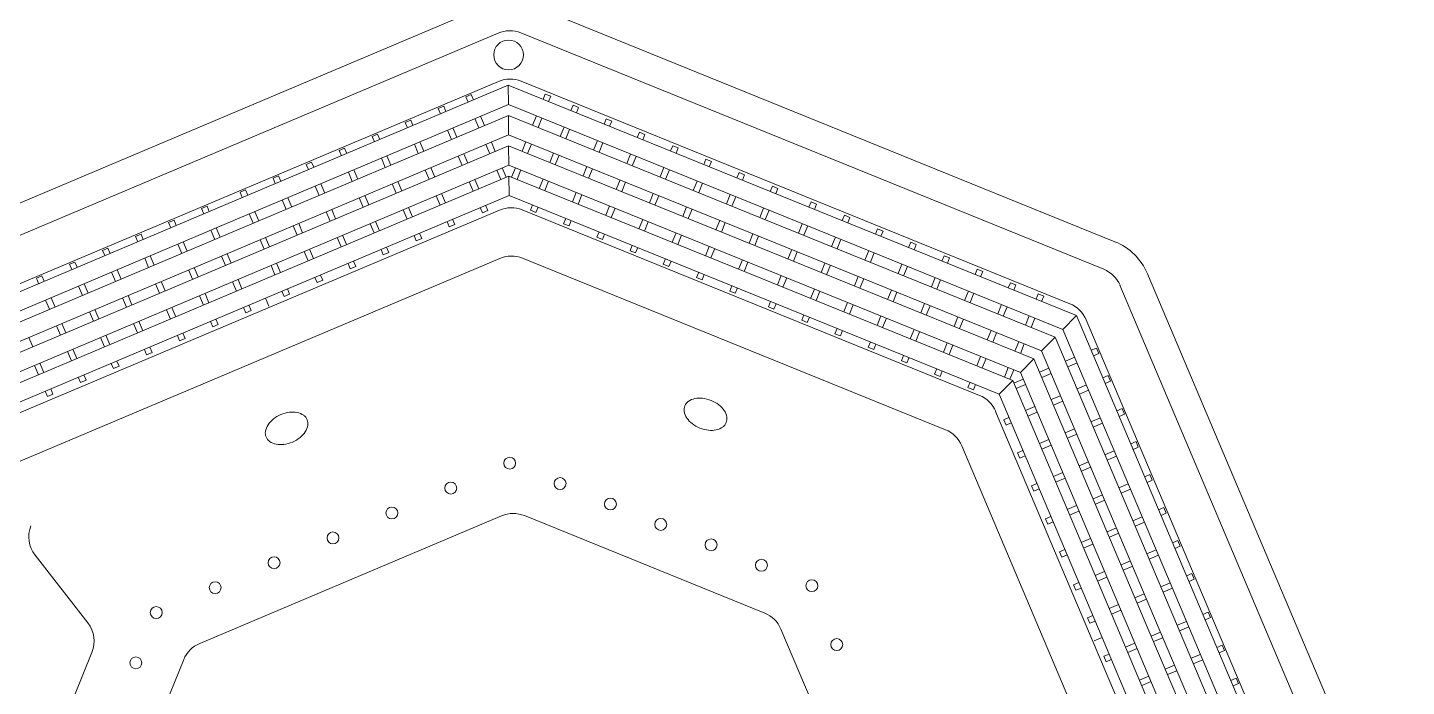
# Model space of a CAD drawing. Header units: millimetres. Extents: x 111 to 1506, y 14 to 566.
# Drawn here: x 268.132 to 270.449, y 104.583 to 105.691 of the extents above; entities that cross this region are included whole.
import ezdxf

# ---------------------------------------------------------------- set-up
doc = ezdxf.new("R2010")
doc.units = ezdxf.units.MM
doc.layers.add('PLUMA 0.05', color=240, linetype='Continuous', lineweight=5)

# ---------------------------------------------------------------- blocks, each defined once
blk = doc.blocks.new('ala')
at = {"layer": 'PLUMA 0.05', "color": 25}
for p, q in [((1561.8511, 61.8007), (1561.0222, 60.9717)), ((1561.8822, 61.7257), (1561.0972, 60.9407)), ((1561.8997, 61.7259), (1561.4613, 61.2875)), ((1561.9121, 61.6959), (1561.4825, 61.2663)), ((1561.9192, 61.6788), (1561.4946, 61.2542)), ((1561.9316, 61.6488), (1561.5158, 61.233)), ((1561.9387, 61.6318), (1561.5279, 61.221)), ((1561.9511, 61.6018), (1561.5491, 61.1997)), ((1561.9582, 61.5847), (1561.5612, 61.1877)), ((1561.9706, 61.5547), (1561.5824, 61.1665)), ((1561.965, 61.5257), (1561.2972, 60.8578)), ((1561.9961, 61.4507), (1561.3722, 60.8268)), ((1561.561, 61.4009), (1561.5681, 61.4079)), ((1561.5679, 61.394), (1561.561, 61.4009)), ((1561.5681, 61.4079), (1561.5749, 61.4011)), ((1561.5184, 61.3583), (1561.5255, 61.3653)), ((1561.5255, 61.3653), (1561.5323, 61.3585)), ((1561.5252, 61.3514), (1561.5184, 61.3583)), ((1561.4758, 61.3156), (1561.4829, 61.3227)), ((1561.4826, 61.3088), (1561.4758, 61.3156)), ((1561.4829, 61.3227), (1561.4897, 61.3159)), ((1561.5585, 61.3182), (1561.5465, 61.3302)), ((1561.5535, 61.3373), (1561.5656, 61.3252)), ((1561.5109, 61.2947), (1561.523, 61.2826)), ((1561.5918, 61.2849), (1561.5797, 61.2969)), ((1561.5868, 61.304), (1561.5989, 61.2919)), ((1561.0969, 60.9231), (1561.4613, 61.2875)), ((1561.4332, 61.273), (1561.4261, 61.266)), ((1561.44, 61.2662), (1561.4332, 61.273)), ((1561.5159, 61.2755), (1561.5039, 61.2876)), ((1561.6201, 61.2707), (1561.6321, 61.2587)), ((1561.127, 60.9107), (1561.4825, 61.2663)), ((1561.144, 60.9036), (1561.4946, 61.2542)), ((1561.4261, 61.266), (1561.433, 61.2591)), ((1561.5492, 61.2423), (1561.5371, 61.2543)), ((1561.5442, 61.2614), (1561.5563, 61.2493)), ((1561.6251, 61.2516), (1561.613, 61.2637)), ((1561.174, 60.8912), (1561.5158, 61.233)), ((1561.3906, 61.2304), (1561.3835, 61.2233)), ((1561.3835, 61.2233), (1561.3903, 61.2165)), ((1561.3974, 61.2236), (1561.3906, 61.2304)), ((1561.4542, 61.2379), (1561.4662, 61.2259)), ((1561.4733, 61.2329), (1561.4612, 61.245)), ((1561.5775, 61.2281), (1561.5895, 61.2161)), ((1561.1911, 60.8841), (1561.5279, 61.221)), ((1561.2211, 60.8717), (1561.5491, 61.1997)), ((1561.4307, 61.1903), (1561.4186, 61.2024)), ((1561.4874, 61.2046), (1561.4995, 61.1926)), ((1561.5066, 61.1997), (1561.4945, 61.2117)), ((1561.5825, 61.209), (1561.5704, 61.2211)), ((1561.2381, 60.8647), (1561.5612, 61.1877)), ((1561.348, 61.1878), (1561.3409, 61.1807)), ((1561.3409, 61.1807), (1561.3477, 61.1739)), ((1561.3548, 61.181), (1561.348, 61.1878)), ((1561.4116, 61.1953), (1561.4236, 61.1833)), ((1561.5399, 61.1664), (1561.5278, 61.1784)), ((1561.6105, 61.181), (1561.6037, 61.1878)), ((1561.6105, 61.181), (1561.6176, 61.188)), ((1561.6108, 61.1948), (1561.6176, 61.188)), ((1561.2681, 60.8522), (1561.5824, 61.1665)), ((1561.3881, 61.1477), (1561.376, 61.1598)), ((1561.4448, 61.162), (1561.4569, 61.15)), ((1561.464, 61.157), (1561.4519, 61.1691)), ((1561.5207, 61.1714), (1561.5328, 61.1593)), ((1561.5824, 61.1665), (1561.5926, 61.1563)), ((1561.3054, 61.1452), (1561.2983, 61.1381)), ((1561.2983, 61.1381), (1561.3051, 61.1313)), ((1561.3122, 61.1384), (1561.3054, 61.1452)), ((1561.369, 61.1527), (1561.381, 61.1406)), ((1561.4972, 61.1238), (1561.4852, 61.1358)), ((1561.554, 61.1381), (1561.5608, 61.1313)), ((1561.5679, 61.1383), (1561.5608, 61.1313)), ((1561.5679, 61.1383), (1561.5611, 61.1452)), ((1561.3263, 61.1101), (1561.3384, 61.098)), ((1561.3455, 61.1051), (1561.3334, 61.1172)), ((1561.4022, 61.1194), (1561.4143, 61.1074)), ((1561.4214, 61.1144), (1561.4093, 61.1265)), ((1561.4781, 61.1288), (1561.4902, 61.1167)), ((1561.2628, 61.1026), (1561.2557, 61.0955)), ((1561.2557, 61.0955), (1561.2625, 61.0887)), ((1561.2696, 61.0958), (1561.2628, 61.1026)), ((1561.3787, 61.0718), (1561.3667, 61.0839)), ((1561.4355, 61.0861), (1561.4476, 61.0741)), ((1561.4546, 61.0812), (1561.4426, 61.0932)), ((1561.5114, 61.0955), (1561.5182, 61.0887)), ((1561.5253, 61.0957), (1561.5182, 61.0887)), ((1561.5253, 61.0957), (1561.5185, 61.1026)), ((1561.2837, 61.0675), (1561.2958, 61.0554)), ((1561.3029, 61.0625), (1561.2908, 61.0745)), ((1561.3596, 61.0768), (1561.3717, 61.0648)), ((1561.2201, 61.06), (1561.2131, 61.0529)), ((1561.2131, 61.0529), (1561.2199, 61.0461)), ((1561.227, 61.0532), (1561.2201, 61.06)), ((1561.3361, 61.0292), (1561.3241, 61.0413)), ((1561.3929, 61.0435), (1561.405, 61.0315)), ((1561.412, 61.0385), (1561.4, 61.0506)), ((1561.4688, 61.0529), (1561.4756, 61.046)), ((1561.4827, 61.0531), (1561.4756, 61.046)), ((1561.4827, 61.0531), (1561.4758, 61.0599)), ((1562.1618, 61.0507), (1561.7722, 60.6611)), ((1561.1775, 61.0174), (1561.1705, 61.0103)), ((1561.1844, 61.0105), (1561.1775, 61.0174)), ((1561.2411, 61.0249), (1561.2532, 61.0128)), ((1561.2602, 61.0199), (1561.2482, 61.0319)), ((1561.317, 61.0342), (1561.3291, 61.0221)), ((1561.4401, 61.0105), (1561.4332, 61.0173)), ((1561.1705, 61.0103), (1561.1773, 61.0035)), ((1561.2744, 60.9916), (1561.2865, 60.9795)), ((1561.2935, 60.9866), (1561.2815, 60.9987)), ((1561.3503, 61.0009), (1561.3623, 60.9889)), ((1561.3694, 60.9959), (1561.3574, 61.008)), ((1561.4262, 61.0103), (1561.433, 61.0034)), ((1561.4401, 61.0105), (1561.433, 61.0034)), ((1561.142, 60.9818), (1561.1349, 60.9748)), ((1561.1349, 60.9748), (1561.1417, 60.9679)), ((1561.1488, 60.975), (1561.142, 60.9818)), ((1561.1985, 60.9823), (1561.2106, 60.9702)), ((1561.2176, 60.9773), (1561.2056, 60.9893)), ((1561.3974, 60.9679), (1561.3904, 60.9608)), ((1561.3974, 60.9679), (1561.3906, 60.9747)), ((1561.163, 60.9467), (1561.175, 60.9347)), ((1561.1821, 60.9417), (1561.17, 60.9538)), ((1561.2318, 60.949), (1561.2438, 60.9369)), ((1561.2509, 60.944), (1561.2389, 60.956)), ((1561.3077, 60.9583), (1561.3197, 60.9463)), ((1561.3268, 60.9533), (1561.3147, 60.9654)), ((1561.3836, 60.9676), (1561.3904, 60.9608)), ((1561.0075, 60.9364), (1561.0075, 59.8792)), ((1561.127, 60.9107), (1561.0969, 60.9231)), ((1561.0969, 60.9231), (1561.0969, 60.4078)), ((1561.2842, 60.9107), (1561.2721, 60.9228)), ((1561.3409, 60.925), (1561.3478, 60.9182)), ((1561.3548, 60.9253), (1561.3478, 60.9182)), ((1561.3548, 60.9253), (1561.348, 60.9321)), ((1561.0825, 60.9053), (1561.0825, 59.9103)), ((1561.127, 60.9107), (1561.127, 60.4078)), ((1561.174, 60.8912), (1561.144, 60.9036)), ((1561.144, 60.9036), (1561.144, 60.4078)), ((1561.1962, 60.9134), (1561.2083, 60.9014)), ((1561.2154, 60.9084), (1561.2033, 60.9205)), ((1561.2651, 60.9157), (1561.2771, 60.9036)), ((1561.174, 60.8912), (1561.174, 60.4078)), ((1561.2211, 60.8717), (1561.1911, 60.8841)), ((1561.1911, 60.8841), (1561.1911, 60.4078)), ((1561.2295, 60.8802), (1561.2416, 60.8681)), ((1561.2486, 60.8752), (1561.2366, 60.8872)), ((1561.2983, 60.8824), (1561.3052, 60.8756)), ((1561.3122, 60.8827), (1561.3052, 60.8756)), ((1561.3122, 60.8827), (1561.3054, 60.8895)), ((1561.0873, 60.8498), (1561.0873, 60.8598)), ((1561.0873, 60.8598), (1561.0969, 60.8598)), ((1561.127, 60.8598), (1561.144, 60.8598)), ((1561.174, 60.8598), (1561.1911, 60.8598)), ((1561.2211, 60.8717), (1561.2211, 60.4078)), ((1561.2211, 60.8598), (1561.2381, 60.8598)), ((1561.2681, 60.8522), (1561.2381, 60.8647)), ((1561.2381, 60.8647), (1561.2381, 60.4078)), ((1561.2681, 60.8522), (1561.2681, 60.4078)), ((1561.0969, 60.8498), (1561.0873, 60.8498)), ((1561.144, 60.8498), (1561.127, 60.8498)), ((1561.1911, 60.8498), (1561.174, 60.8498)), ((1561.2381, 60.8498), (1561.2211, 60.8498)), ((1561.0873, 60.7995), (1561.0873, 60.8095)), ((1561.0873, 60.8095), (1561.0969, 60.8095)), ((1561.127, 60.8095), (1561.144, 60.8095)), ((1561.174, 60.8095), (1561.1911, 60.8095)), ((1561.2211, 60.8095), (1561.2381, 60.8095)), ((1561.2681, 60.8095), (1561.2778, 60.8095)), ((1561.2778, 60.7995), (1561.2778, 60.8095)), ((1561.2825, 60.8225), (1561.2825, 59.9931)), ((1561.0969, 60.7995), (1561.0873, 60.7995)), ((1561.144, 60.7995), (1561.127, 60.7995)), ((1561.1911, 60.7995), (1561.174, 60.7995)), ((1561.2381, 60.7995), (1561.2211, 60.7995)), ((1561.2778, 60.7995), (1561.2681, 60.7995)), ((1561.3575, 60.7914), (1561.3575, 60.0242)), ((1561.0873, 60.7392), (1561.0873, 60.7492)), ((1561.0873, 60.7492), (1561.0969, 60.7492)), ((1561.0969, 60.7392), (1561.0873, 60.7392)), ((1561.127, 60.7492), (1561.144, 60.7492)), ((1561.144, 60.7392), (1561.127, 60.7392)), ((1561.174, 60.7492), (1561.1911, 60.7492)), ((1561.1911, 60.7392), (1561.174, 60.7392)), ((1561.2211, 60.7492), (1561.2381, 60.7492)), ((1561.2381, 60.7392), (1561.2211, 60.7392)), ((1561.2681, 60.7492), (1561.2778, 60.7492)), ((1561.2778, 60.7392), (1561.2681, 60.7392)), ((1561.2778, 60.7392), (1561.2778, 60.7492)), ((1561.0873, 60.679), (1561.0873, 60.689)), ((1561.0873, 60.689), (1561.0969, 60.689)), ((1561.0969, 60.679), (1561.0873, 60.679)), ((1561.127, 60.689), (1561.144, 60.689)), ((1561.144, 60.679), (1561.127, 60.679)), ((1561.174, 60.689), (1561.1911, 60.689)), ((1561.1911, 60.679), (1561.174, 60.679)), ((1561.2211, 60.689), (1561.2381, 60.689)), ((1561.2381, 60.679), (1561.2211, 60.679)), ((1561.2681, 60.689), (1561.2778, 60.689)), ((1561.2778, 60.679), (1561.2681, 60.679)), ((1561.2778, 60.679), (1561.2778, 60.689)), ((1561.0873, 60.6187), (1561.0873, 60.6287)), ((1561.0873, 60.6287), (1561.0969, 60.6287)), ((1561.127, 60.6287), (1561.144, 60.6287)), ((1561.174, 60.6287), (1561.1911, 60.6287)), ((1561.2211, 60.6287), (1561.2381, 60.6287)), ((1561.2681, 60.6287), (1561.2778, 60.6287)), ((1561.2778, 60.6187), (1561.2778, 60.6287)), ((1561.7575, 60.6257), (1561.7575, 60.1899)), ((1561.0969, 60.6187), (1561.0873, 60.6187)), ((1561.144, 60.6187), (1561.127, 60.6187)), ((1561.1911, 60.6187), (1561.174, 60.6187)), ((1561.2381, 60.6187), (1561.2211, 60.6187)), ((1561.2778, 60.6187), (1561.2681, 60.6187)), ((1561.0873, 60.5585), (1561.0873, 60.5685)), ((1561.0873, 60.5685), (1561.0969, 60.5685)), ((1561.0969, 60.5585), (1561.0873, 60.5585)), ((1561.127, 60.5685), (1561.144, 60.5685)), ((1561.144, 60.5585), (1561.127, 60.5585)), ((1561.174, 60.5685), (1561.1911, 60.5685)), ((1561.1911, 60.5585), (1561.174, 60.5585)), ((1561.2211, 60.5685), (1561.2381, 60.5685)), ((1561.2381, 60.5585), (1561.2211, 60.5585)), ((1561.2681, 60.5685), (1561.2778, 60.5685)), ((1561.2778, 60.5585), (1561.2681, 60.5585)), ((1561.2778, 60.5585), (1561.2778, 60.5685)), ((1561.0873, 60.4982), (1561.0873, 60.5082)), ((1561.0873, 60.5082), (1561.0969, 60.5082)), ((1561.127, 60.5082), (1561.144, 60.5082)), ((1561.174, 60.5082), (1561.1911, 60.5082)), ((1561.2211, 60.5082), (1561.2381, 60.5082)), ((1561.2681, 60.5082), (1561.2778, 60.5082)), ((1561.2778, 60.4982), (1561.2778, 60.5082)), ((1561.0969, 60.4982), (1561.0873, 60.4982)), ((1561.144, 60.4982), (1561.127, 60.4982)), ((1561.1911, 60.4982), (1561.174, 60.4982)), ((1561.2381, 60.4982), (1561.2211, 60.4982)), ((1561.2778, 60.4982), (1561.2681, 60.4982)), ((1561.0873, 60.4379), (1561.0873, 60.4479)), ((1561.0873, 60.4479), (1561.0969, 60.4479)), ((1561.0969, 60.4379), (1561.0873, 60.4379)), ((1561.127, 60.4479), (1561.144, 60.4479)), ((1561.144, 60.4379), (1561.127, 60.4379)), ((1561.174, 60.4479), (1561.1911, 60.4479)), ((1561.1911, 60.4379), (1561.174, 60.4379)), ((1561.2211, 60.4479), (1561.2381, 60.4479)), ((1561.2381, 60.4379), (1561.2211, 60.4379)), ((1561.2681, 60.4479), (1561.2778, 60.4479)), ((1561.2778, 60.4379), (1561.2681, 60.4379)), ((1561.2778, 60.4379), (1561.2778, 60.4479)), ((1561.0969, 59.8925), (1561.0969, 60.4078)), ((1561.127, 59.9049), (1561.127, 60.4078)), ((1561.144, 59.912), (1561.144, 60.4078)), ((1561.174, 59.9244), (1561.174, 60.4078)), ((1561.1911, 59.9315), (1561.1911, 60.4078)), ((1561.2211, 59.9439), (1561.2211, 60.4078)), ((1561.2381, 59.951), (1561.2381, 60.4078)), ((1561.2681, 59.9634), (1561.2681, 60.4078)), ((1561.0969, 60.3777), (1561.0873, 60.3777)), ((1561.0873, 60.3777), (1561.0873, 60.3677)), ((1561.0873, 60.3677), (1561.0969, 60.3677)), ((1561.144, 60.3777), (1561.127, 60.3777)), ((1561.127, 60.3677), (1561.144, 60.3677)), ((1561.1911, 60.3777), (1561.174, 60.3777)), ((1561.174, 60.3677), (1561.1911, 60.3677)), ((1561.2381, 60.3777), (1561.2211, 60.3777)), ((1561.2211, 60.3677), (1561.2381, 60.3677)), ((1561.2778, 60.3777), (1561.2681, 60.3777)), ((1561.2681, 60.3677), (1561.2778, 60.3677)), ((1561.2778, 60.3777), (1561.2778, 60.3677)), ((1561.0969, 60.3174), (1561.0873, 60.3174)), ((1561.0873, 60.3174), (1561.0873, 60.3074)), ((1561.0873, 60.3074), (1561.0969, 60.3074)), ((1561.144, 60.3174), (1561.127, 60.3174)), ((1561.127, 60.3074), (1561.144, 60.3074)), ((1561.1911, 60.3174), (1561.174, 60.3174)), ((1561.174, 60.3074), (1561.1911, 60.3074)), ((1561.2381, 60.3174), (1561.2211, 60.3174)), ((1561.2211, 60.3074), (1561.2381, 60.3074)), ((1561.2778, 60.3174), (1561.2681, 60.3174)), ((1561.2681, 60.3074), (1561.2778, 60.3074)), ((1561.2778, 60.3174), (1561.2778, 60.3074)), ((1561.0969, 60.2572), (1561.0873, 60.2572)), ((1561.0873, 60.2572), (1561.0873, 60.2472)), ((1561.144, 60.2572), (1561.127, 60.2572)), ((1561.1911, 60.2572), (1561.174, 60.2572)), ((1561.2381, 60.2572), (1561.2211, 60.2572)), ((1561.2778, 60.2572), (1561.2681, 60.2572)), ((1561.2778, 60.2572), (1561.2778, 60.2472)), ((1561.0873, 60.2472), (1561.0969, 60.2472)), ((1561.127, 60.2472), (1561.144, 60.2472)), ((1561.174, 60.2472), (1561.1911, 60.2472)), ((1561.2211, 60.2472), (1561.2381, 60.2472)), ((1561.2681, 60.2472), (1561.2778, 60.2472)), ((1561.0969, 60.1969), (1561.0873, 60.1969)), ((1561.0873, 60.1969), (1561.0873, 60.1869)), ((1561.0873, 60.1869), (1561.0969, 60.1869)), ((1561.144, 60.1969), (1561.127, 60.1969)), ((1561.127, 60.1869), (1561.144, 60.1869)), ((1561.1911, 60.1969), (1561.174, 60.1969)), ((1561.174, 60.1869), (1561.1911, 60.1869)), ((1561.2381, 60.1969), (1561.2211, 60.1969)), ((1561.2211, 60.1869), (1561.2381, 60.1869)), ((1561.2778, 60.1969), (1561.2681, 60.1969)), ((1561.2681, 60.1869), (1561.2778, 60.1869)), ((1561.2778, 60.1969), (1561.2778, 60.1869)), ((1561.0969, 60.1366), (1561.0873, 60.1366)), ((1561.0873, 60.1366), (1561.0873, 60.1266)), ((1561.144, 60.1366), (1561.127, 60.1366)), ((1561.1911, 60.1366), (1561.174, 60.1366)), ((1561.2381, 60.1366), (1561.2211, 60.1366)), ((1561.2778, 60.1366), (1561.2681, 60.1366)), ((1561.2778, 60.1366), (1561.2778, 60.1266)), ((1562.1618, 59.765), (1561.7722, 60.1545)), ((1561.0873, 60.1266), (1561.0969, 60.1266)), ((1561.127, 60.1266), (1561.144, 60.1266)), ((1561.174, 60.1266), (1561.1911, 60.1266)), ((1561.2211, 60.1266), (1561.2381, 60.1266)), ((1561.2681, 60.1266), (1561.2778, 60.1266)), ((1561.0969, 60.0764), (1561.0873, 60.0764)), ((1561.0873, 60.0764), (1561.0873, 60.0664)), ((1561.0873, 60.0664), (1561.0969, 60.0664)), ((1561.144, 60.0764), (1561.127, 60.0764)), ((1561.127, 60.0664), (1561.144, 60.0664)), ((1561.1911, 60.0764), (1561.174, 60.0764)), ((1561.174, 60.0664), (1561.1911, 60.0664)), ((1561.2381, 60.0764), (1561.2211, 60.0764)), ((1561.2211, 60.0664), (1561.2381, 60.0664)), ((1561.2778, 60.0764), (1561.2681, 60.0764)), ((1561.2681, 60.0664), (1561.2778, 60.0664)), ((1561.2778, 60.0764), (1561.2778, 60.0664)), ((1561.0969, 60.0161), (1561.0873, 60.0161)), ((1561.0873, 60.0161), (1561.0873, 60.0061)), ((1561.0873, 60.0061), (1561.0969, 60.0061)), ((1561.144, 60.0161), (1561.127, 60.0161)), ((1561.127, 60.0061), (1561.144, 60.0061)), ((1561.1911, 60.0161), (1561.174, 60.0161)), ((1561.174, 60.0061), (1561.1911, 60.0061)), ((1561.2381, 60.0161), (1561.2211, 60.0161)), ((1561.2211, 60.0061), (1561.2381, 60.0061)), ((1561.2778, 60.0161), (1561.2681, 60.0161)), ((1561.2681, 60.0061), (1561.2778, 60.0061)), ((1561.2778, 60.0161), (1561.2778, 60.0061)), ((1561.9961, 59.365), (1561.3722, 59.9888)), ((1561.0969, 59.9658), (1561.0873, 59.9658)), ((1561.0873, 59.9658), (1561.0873, 59.9558)), ((1561.0873, 59.9558), (1561.0969, 59.9558)), ((1561.144, 59.9658), (1561.127, 59.9658)), ((1561.127, 59.9558), (1561.144, 59.9558)), ((1561.1911, 59.9658), (1561.174, 59.9658)), ((1561.174, 59.9558), (1561.1911, 59.9558)), ((1561.2381, 59.9658), (1561.2211, 59.9658)), ((1561.2211, 59.9558), (1561.2381, 59.9558)), ((1561.2681, 59.9634), (1561.2381, 59.951)), ((1561.2381, 59.951), (1561.5612, 59.6279)), ((1561.2681, 59.9634), (1561.5824, 59.6491)), ((1561.965, 59.29), (1561.2972, 59.9578)), ((1561.2211, 59.9439), (1561.1911, 59.9315)), ((1561.1911, 59.9315), (1561.5279, 59.5947)), ((1561.2211, 59.9439), (1561.5491, 59.6159)), ((1561.2295, 59.9355), (1561.2416, 59.9475)), ((1561.2486, 59.9404), (1561.2366, 59.9284)), ((1561.2983, 59.9332), (1561.3052, 59.94)), ((1561.3122, 59.9329), (1561.3052, 59.94)), ((1561.3122, 59.9329), (1561.3054, 59.9261)), ((1561.127, 59.9049), (1561.0969, 59.8925)), ((1561.127, 59.9049), (1561.4825, 59.5493)), ((1561.174, 59.9244), (1561.144, 59.912)), ((1561.144, 59.912), (1561.4946, 59.5614)), ((1561.174, 59.9244), (1561.5158, 59.5826)), ((1561.1962, 59.9022), (1561.2083, 59.9142)), ((1561.2154, 59.9072), (1561.2033, 59.8951)), ((1561.2651, 59.8999), (1561.2771, 59.912)), ((1561.2842, 59.9049), (1561.2721, 59.8928)), ((1561.0969, 59.8925), (1561.4613, 59.5281)), ((1561.163, 59.8689), (1561.175, 59.881)), ((1561.2318, 59.8666), (1561.2438, 59.8787)), ((1561.3409, 59.8906), (1561.3478, 59.8974)), ((1561.3548, 59.8903), (1561.3478, 59.8974)), ((1561.3548, 59.8903), (1561.348, 59.8835)), ((1561.8822, 59.09), (1561.0972, 59.8749)), ((1561.1821, 59.8739), (1561.17, 59.8618)), ((1561.2509, 59.8716), (1561.2389, 59.8596)), ((1561.3077, 59.8573), (1561.3197, 59.8694)), ((1561.3268, 59.8623), (1561.3147, 59.8502)), ((1561.8511, 59.015), (1561.0222, 59.8439)), ((1561.1349, 59.8409), (1561.1417, 59.8477)), ((1561.142, 59.8338), (1561.1349, 59.8409)), ((1561.1488, 59.8406), (1561.142, 59.8338)), ((1561.1985, 59.8334), (1561.2106, 59.8454)), ((1561.2176, 59.8384), (1561.2056, 59.8263)), ((1561.2744, 59.824), (1561.2865, 59.8361)), ((1561.3836, 59.848), (1561.3904, 59.8548)), ((1561.3974, 59.8477), (1561.3904, 59.8548)), ((1561.3974, 59.8477), (1561.3906, 59.8409)), ((1561.1705, 59.8053), (1561.1773, 59.8121)), ((1561.2935, 59.829), (1561.2815, 59.817)), ((1561.3503, 59.8147), (1561.3623, 59.8268)), ((1561.3694, 59.8197), (1561.3574, 59.8076)), ((1561.4262, 59.8054), (1561.433, 59.8122)), ((1561.4401, 59.8051), (1561.433, 59.8122)), ((1561.1775, 59.7983), (1561.1705, 59.8053)), ((1561.1844, 59.8051), (1561.1775, 59.7983)), ((1561.2411, 59.7908), (1561.2532, 59.8028)), ((1561.2602, 59.7957), (1561.2482, 59.7837)), ((1561.317, 59.7814), (1561.3291, 59.7935)), ((1561.3361, 59.7864), (1561.3241, 59.7743)), ((1561.4401, 59.8051), (1561.4332, 59.7983)), ((1561.2131, 59.7627), (1561.2199, 59.7695)), ((1561.3929, 59.7721), (1561.405, 59.7841)), ((1561.412, 59.7771), (1561.4, 59.765)), ((1561.4688, 59.7627), (1561.4756, 59.7696)), ((1561.4827, 59.7625), (1561.4756, 59.7696)), ((1561.2201, 59.7556), (1561.2131, 59.7627)), ((1561.227, 59.7625), (1561.2201, 59.7556)), ((1561.2837, 59.7481), (1561.2958, 59.7602)), ((1561.3029, 59.7531), (1561.2908, 59.7411)), ((1561.3596, 59.7388), (1561.3717, 59.7509)), ((1561.3787, 59.7438), (1561.3667, 59.7317)), ((1561.4355, 59.7295), (1561.4476, 59.7415)), ((1561.4827, 59.7625), (1561.4758, 59.7557)), ((1562.633, 59.7503), (1562.1971, 59.7503)), ((1561.2557, 59.7201), (1561.2625, 59.7269)), ((1561.2628, 59.713), (1561.2557, 59.7201)), ((1561.2696, 59.7199), (1561.2628, 59.713)), ((1561.3263, 59.7055), (1561.3384, 59.7176)), ((1561.4546, 59.7345), (1561.4426, 59.7224)), ((1561.5114, 59.7201), (1561.5182, 59.727)), ((1561.5253, 59.7199), (1561.5182, 59.727)), ((1561.5253, 59.7199), (1561.5185, 59.7131)), ((1561.3455, 59.7105), (1561.3334, 59.6985)), ((1561.4022, 59.6962), (1561.4143, 59.7083)), ((1561.4214, 59.7012), (1561.4093, 59.6891)), ((1561.4781, 59.6869), (1561.4902, 59.6989)), ((1561.2983, 59.6775), (1561.3051, 59.6843)), ((1561.3054, 59.6704), (1561.2983, 59.6775)), ((1561.3122, 59.6772), (1561.3054, 59.6704)), ((1561.369, 59.6629), (1561.381, 59.675)), ((1561.4972, 59.6918), (1561.4852, 59.6798)), ((1561.554, 59.6775), (1561.5608, 59.6843)), ((1561.5679, 59.6773), (1561.5608, 59.6843)), ((1561.5679, 59.6773), (1561.5611, 59.6705)), ((1561.3881, 59.6679), (1561.376, 59.6558)), ((1561.4448, 59.6536), (1561.4569, 59.6656)), ((1561.464, 59.6586), (1561.4519, 59.6465)), ((1561.5207, 59.6442), (1561.5328, 59.6563)), ((1561.5399, 59.6492), (1561.5278, 59.6372)), ((1561.5824, 59.6491), (1561.5926, 59.6593)), ((1561.9706, 59.2609), (1561.5824, 59.6491)), ((1561.3409, 59.6349), (1561.3477, 59.6417)), ((1561.348, 59.6278), (1561.3409, 59.6349)), ((1561.3548, 59.6346), (1561.348, 59.6278)), ((1561.4116, 59.6203), (1561.4236, 59.6324)), ((1561.4307, 59.6253), (1561.4186, 59.6132)), ((1561.9582, 59.2309), (1561.5612, 59.6279)), ((1561.6105, 59.6347), (1561.6037, 59.6278)), ((1561.6105, 59.6347), (1561.6176, 59.6276)), ((1561.6108, 59.6208), (1561.6176, 59.6276)), ((1561.4874, 59.611), (1561.4995, 59.623)), ((1561.5066, 59.616), (1561.4945, 59.6039)), ((1561.9511, 59.2138), (1561.5491, 59.6159)), ((1561.5825, 59.6066), (1561.5704, 59.5946)), ((1562.415, 59.6028), (1562.2439, 59.6028)), ((1561.3835, 59.5923), (1561.3903, 59.5991)), ((1561.3906, 59.5852), (1561.3835, 59.5923)), ((1561.3974, 59.592), (1561.3906, 59.5852)), ((1561.4542, 59.5777), (1561.4662, 59.5898)), ((1561.4733, 59.5827), (1561.4612, 59.5706)), ((1561.9316, 59.1668), (1561.5158, 59.5826)), ((1561.9387, 59.1838), (1561.5279, 59.5947)), ((1561.5775, 59.5875), (1561.5895, 59.5996)), ((1561.6531, 59.5921), (1561.6463, 59.5852)), ((1561.6531, 59.5921), (1561.6602, 59.585)), ((1561.6534, 59.5782), (1561.6602, 59.585)), ((1562.2006, 59.5778), (1562.1284, 59.4528)), ((1561.4261, 59.5497), (1561.433, 59.5565)), ((1561.9192, 59.1368), (1561.4946, 59.5614)), ((1561.5492, 59.5733), (1561.5371, 59.5613)), ((1561.5442, 59.5542), (1561.5563, 59.5663)), ((1561.6251, 59.564), (1561.613, 59.552)), ((1561.6201, 59.5449), (1561.6321, 59.5569)), ((1561.4332, 59.5426), (1561.4261, 59.5497)), ((1561.44, 59.5494), (1561.4332, 59.5426)), ((1561.9121, 59.1197), (1561.4825, 59.5493)), ((1561.5159, 59.5401), (1561.5039, 59.528)), ((1561.5109, 59.5209), (1561.523, 59.533)), ((1561.6957, 59.5494), (1561.6889, 59.5426)), ((1561.6957, 59.5494), (1561.7028, 59.5424)), ((1561.696, 59.5355), (1561.7028, 59.5424)), ((1561.8997, 59.0897), (1561.4613, 59.5281)), ((1561.5918, 59.5307), (1561.5797, 59.5187)), ((1561.5868, 59.5116), (1561.5989, 59.5237)), ((1561.6677, 59.5214), (1561.6556, 59.5093)), ((1561.6627, 59.5023), (1561.6748, 59.5143)), ((1561.4826, 59.5068), (1561.4758, 59.5)), ((1561.4758, 59.5), (1561.4829, 59.4929)), ((1561.4829, 59.4929), (1561.4897, 59.4997)), ((1561.5585, 59.4975), (1561.5465, 59.4854)), ((1561.5535, 59.4783), (1561.5656, 59.4904)), ((1561.6344, 59.4881), (1561.6224, 59.4761)), ((1561.7383, 59.5068), (1561.7315, 59.5)), ((1561.7383, 59.5068), (1561.7454, 59.4998)), ((1561.7386, 59.4929), (1561.7454, 59.4998)), ((1561.5252, 59.4642), (1561.5184, 59.4574)), ((1561.6294, 59.469), (1561.6415, 59.4811)), ((1561.7103, 59.4788), (1561.6982, 59.4667)), ((1561.7053, 59.4597), (1561.7174, 59.4717)), ((1561.7809, 59.4642), (1561.7741, 59.4574)), ((1561.7809, 59.4642), (1561.788, 59.4571)), ((1561.5184, 59.4574), (1561.5255, 59.4503)), ((1561.5255, 59.4503), (1561.5323, 59.4571)), ((1561.6011, 59.4549), (1561.5891, 59.4428)), ((1561.5961, 59.4357), (1561.6082, 59.4478)), ((1561.677, 59.4455), (1561.665, 59.4335)), ((1561.672, 59.4264), (1561.6841, 59.4384)), ((1561.7812, 59.4503), (1561.788, 59.4571)), ((1561.5679, 59.4216), (1561.561, 59.4148)), ((1561.7529, 59.4362), (1561.7409, 59.4241)), ((1561.7479, 59.417), (1561.76, 59.4291)), ((1561.8236, 59.4216), (1561.8167, 59.4148)), ((1561.8236, 59.4216), (1561.8306, 59.4145)), ((1561.561, 59.4148), (1561.5681, 59.4077)), ((1561.5681, 59.4077), (1561.5749, 59.4145)), ((1561.6437, 59.4122), (1561.6317, 59.4002)), ((1561.6388, 59.3931), (1561.6508, 59.4052)), ((1561.7196, 59.4029), (1561.7076, 59.3908)), ((1561.7146, 59.3838), (1561.7267, 59.3958)), ((1561.7955, 59.3936), (1561.7835, 59.3815)), ((1561.8238, 59.4077), (1561.8306, 59.4145)), ((1561.6105, 59.379), (1561.6036, 59.3721)), ((1561.6036, 59.3721), (1561.6107, 59.3651)), ((1561.6107, 59.3651), (1561.6175, 59.3719)), ((1561.6864, 59.3696), (1561.6743, 59.3576)), ((1561.7905, 59.3744), (1561.8026, 59.3865)), ((1561.8662, 59.379), (1561.8593, 59.3722)), ((1561.8662, 59.379), (1561.8732, 59.3719)), ((1561.8664, 59.3651), (1561.8732, 59.3719)), ((1561.6814, 59.3505), (1561.6934, 59.3626)), ((1561.7622, 59.3603), (1561.7502, 59.3482)), ((1561.7573, 59.3412), (1561.7693, 59.3532)), ((1561.8381, 59.351), (1561.8261, 59.3389)), ((1561.6531, 59.3364), (1561.6463, 59.3295)), ((1561.6463, 59.3295), (1561.6533, 59.3225)), ((1561.6533, 59.3225), (1561.6602, 59.3293)), ((1561.729, 59.327), (1561.7169, 59.315)), ((1561.8331, 59.3318), (1561.8452, 59.3439)), ((1561.724, 59.3079), (1561.736, 59.3199)), ((1561.8049, 59.3177), (1561.7928, 59.3056)), ((1561.6957, 59.2937), (1561.6889, 59.2869)), ((1561.6889, 59.2869), (1561.6959, 59.2798)), ((1561.6959, 59.2798), (1561.7028, 59.2867))]:
    blk.add_line(p, q, dxfattribs=at)
blk.add_lwpolyline([(1563.8725, 60.9364), (1563.8725, 59.8792, -0.198912), (1563.8432, 59.8085), (1563.0143, 58.9796, -0.198912), (1562.9436, 58.9503), (1561.8865, 58.9503, -0.198912), (1561.8157, 58.9796), (1560.9868, 59.8085, -0.198912), (1560.9575, 59.8792), (1560.9575, 60.9364, -0.198912), (1560.9868, 61.0071), (1561.8157, 61.836, -0.198912), (1561.8865, 61.8653), (1562.9436, 61.8653, -0.198912), (1563.0143, 61.836), (1563.8432, 61.0071, -0.198912)], format="xyb", close=True, dxfattribs=at)
for centre, radius in [((1561.761, 60.7578), 0.01), ((1561.685, 60.6818), 0.01), ((1561.685, 60.5904), 0.01), ((1561.685, 60.4991), 0.01), ((1561.685, 60.4078), 0.01), ((1561.685, 60.3165), 0.01), ((1561.685, 60.2252), 0.01), ((1561.685, 60.1338), 0.01), ((1561.761, 60.0578), 0.01), ((1561.8371, 59.9818), 0.01), ((1561.9131, 59.9058), 0.01), ((1561.0496, 59.874), 0.025), ((1561.9891, 59.8298), 0.01), ((1562.0651, 59.7538), 0.01), ((1562.1411, 59.6778), 0.01), ((1562.2324, 59.6778), 0.01)]:
    blk.add_circle(centre, radius, dxfattribs=at)
for centre, radius, start, end in [((1561.0575, 60.9364), 0.05, 135, 180), ((1561.1325, 60.9053), 0.05, 135, 180), ((1561.3325, 60.8225), 0.05, 135, 180), ((1561.4075, 60.7914), 0.05, 135, 180), ((1561.8075, 60.6257), 0.05, 135, 180), ((1561.4911, 60.4185), 0.0286, 121.8535, 146.3099), ((1561.485, 60.4283), 0.017, 90, 121.8535), ((1561.485, 60.4283), 0.017, 58.1465, 90), ((1561.4789, 60.4185), 0.0286, 33.6901, 58.1465), ((1561.5161, 60.4078), 0.0561, 164.5629, 180), ((1561.5008, 60.412), 0.0402, 146.3099, 164.5629), ((1561.4693, 60.412), 0.0402, 15.4371, 33.6901), ((1561.454, 60.4078), 0.0561, 0, 15.4371), ((1561.5161, 60.4078), 0.0561, 180, 195.4371), ((1561.5008, 60.4036), 0.0402, 195.4371, 213.6901), ((1561.4693, 60.4036), 0.0402, 326.3099, 344.5629), ((1561.454, 60.4078), 0.0561, 344.5629, 0), ((1561.4911, 60.3971), 0.0286, 213.6901, 238.1465), ((1561.485, 60.3873), 0.017, 238.1465, 270), ((1561.485, 60.3873), 0.017, 270, 301.8535), ((1561.4789, 60.3971), 0.0286, 301.8535, 326.3099), ((1561.8075, 60.1899), 0.05, 180, 225), ((1561.4075, 60.0242), 0.05, 180, 225), ((1561.3325, 59.9931), 0.05, 180, 225), ((1561.1325, 59.9103), 0.05, 180, 225), ((1561.0575, 59.8792), 0.05, 180, 225), ((1561.7572, 59.7789), 0.017, 135, 166.8535), ((1561.7572, 59.7789), 0.017, 103.1465, 135), ((1561.7598, 59.7676), 0.0286, 78.6901, 103.1465), ((1561.7575, 59.7562), 0.0402, 60.4371, 78.6901), ((1561.7497, 59.7424), 0.0561, 45, 60.4371), ((1561.7684, 59.7763), 0.0286, 166.8535, 191.3099), ((1561.7798, 59.7785), 0.0402, 191.3099, 209.5629), ((1561.7497, 59.7424), 0.0561, 29.5629, 45), ((1561.7635, 59.7503), 0.0402, 11.3099, 29.5629), ((1562.1971, 59.8003), 0.05, 225, 270), ((1561.7936, 59.7864), 0.0561, 209.5629, 225), ((1561.7936, 59.7864), 0.0561, 225, 240.4371), ((1561.7861, 59.7499), 0.017, 315, 346.8535), ((1561.7749, 59.7526), 0.0286, 346.8535, 11.3099), ((1561.7858, 59.7726), 0.0402, 240.4371, 258.6901), ((1561.7835, 59.7612), 0.0286, 258.6901, 283.1465), ((1561.7861, 59.7499), 0.017, 283.1465, 315), ((1562.2439, 59.5528), 0.05, 90, 150), ((1562.0851, 59.4778), 0.05, 270, 330)]:
    blk.add_arc(centre, radius, start, end, dxfattribs=at)

msp = doc.modelspace()

# ---------------------------------------------------------------- hatches: boundary and pattern name
at = {"lineweight": 100, "ltscale": 1000}
h = msp.add_hatch(dxfattribs=at)
h.set_pattern_fill('AR-HBONE', color=256, scale=0.046, angle=-22.08523, style=0)
h.set_pattern_definition([(22.914772, (797.12783, 1599.99595), (0.097837146, 0.241122153), [0.552, -0.184]), (112.914772, (797.29731, 1600.0676), (0.097837146, 0.241122153), [0.552, -0.184])])
edge = h.paths.add_edge_path()
edge.add_line((295.08201, 132.30753), (297.74963, 131.63818))
edge.add_line((297.74963, 131.63818), (297.54448, 130.9164))
edge.add_line((297.54448, 130.9164), (248.83294, 99.17733))
edge.add_line((248.83294, 99.17733), (247.06971, 88.40748))
edge.add_line((247.06971, 88.40748), (245.10407, 88.77997))
edge.add_line((245.10407, 88.77997), (247.00179, 100.37129))
edge.add_line((247.00179, 100.37129), (294.89948, 131.58008))
edge.add_line((294.89948, 131.58008), (295.07765, 132.30862))
edge.add_line((295.07765, 132.30862), (297.72701, 131.64385))

# ---------------------------------------------------------------- block references
at = {"color": 251, "lineweight": 100, "rotation": 247.9147716791316}
msp.add_blockref('ala', (800.39127, 1574.66486), dxfattribs=at)

doc.saveas('drawing.dxf')
